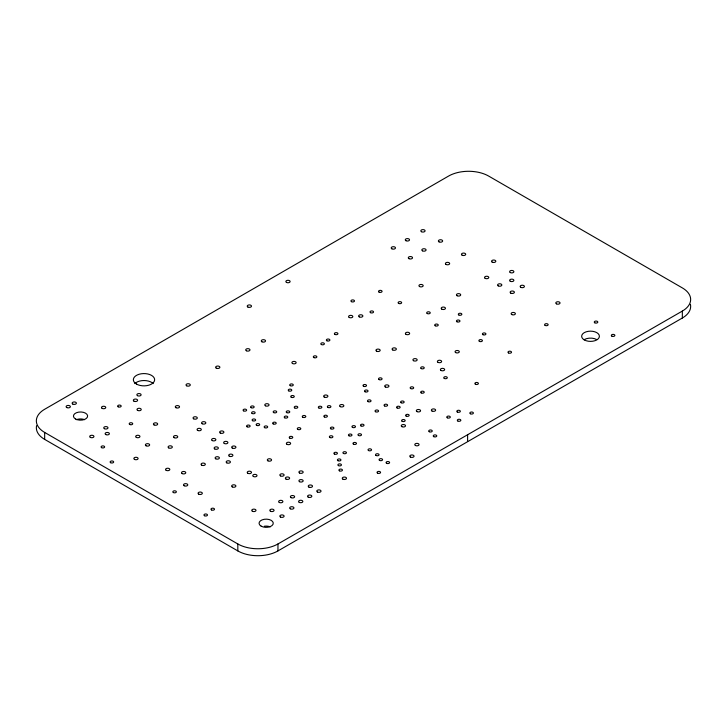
<?xml version="1.0" encoding="UTF-8"?>
<svg xmlns="http://www.w3.org/2000/svg" width="727" height="727" viewBox="0 0 727 727"><rect width="100%" height="100%" fill="white"/><g stroke="black" fill="none" stroke-linecap="round" stroke-linejoin="round"><path stroke-width="1.09" d="M44.665 432.438L237.82 543.96A28.38 16.385 0 0 0 277.959 543.96L682.335 311.074A28.38 16.385 0 0 0 682.335 287.901L488.68 176.088A28.38 16.385 0 0 0 448.541 176.088L44.665 409.265A28.38 16.385 0 0 0 44.665 432.438L44.665 439.39L237.82 550.912A28.38 16.385 0 0 0 277.959 550.912L682.335 318.026A28.38 16.385 0 0 0 690.405 304.295M682.335 311.074L682.335 318.026M467.606 434.464L467.606 441.416M277.959 543.96L277.959 550.912M237.82 543.96L237.82 550.912M44.665 439.39A28.38 16.385 0 0 1 36.595 425.668M134.786 383.602A10.641 6.143 0 0 1 153.215 383.602M76.453 419.67A7.097 4.098 0 0 1 84.614 419.67M264.328 526.239A7.097 4.098 0 0 1 270.244 526.848M584.254 339.6A8.869 5.116 0 0 1 596.794 339.6M375.541 411.727A1.772 1.027 0 0 0 378.513 411.273A1.772 1.027 0 0 0 376.341 410.019A1.772 1.027 0 0 0 375.541 411.727M273.697 412.6A1.772 1.027 0 0 0 276.66 412.136A1.772 1.027 0 0 0 274.488 410.882A1.772 1.027 0 0 0 273.697 412.6M175.907 407.683A2.126 1.227 0 0 0 179.469 407.138A2.126 1.227 0 0 0 176.861 405.63A2.126 1.227 0 0 0 175.907 407.683M545.123 325.405A1.772 1.027 0 0 0 548.085 324.951A1.772 1.027 0 0 0 545.913 323.697A1.772 1.027 0 0 0 545.123 325.405M330.885 428.821A1.772 1.027 0 0 0 333.857 428.357A1.772 1.027 0 0 0 331.685 427.103A1.772 1.027 0 0 0 330.885 428.821M279.277 502.43A2.126 1.227 0 0 0 282.83 501.875A2.126 1.227 0 0 0 280.231 500.367A2.126 1.227 0 0 0 279.277 502.43M299.215 502.348A2.126 1.227 0 0 0 302.768 501.803A2.126 1.227 0 0 0 300.169 500.294A2.126 1.227 0 0 0 299.215 502.348M458.828 314.982A1.772 1.027 0 0 0 461.79 314.518A1.772 1.027 0 0 0 459.618 313.264A1.772 1.027 0 0 0 458.828 314.982M286.738 412.6A1.772 1.027 0 0 0 289.709 412.136A1.772 1.027 0 0 0 287.538 410.882A1.772 1.027 0 0 0 286.738 412.6M280.468 475.885A2.126 1.227 0 0 0 284.03 475.34A2.126 1.227 0 0 0 281.422 473.831A2.126 1.227 0 0 0 280.468 475.885M224.279 443.443A2.126 1.227 0 0 0 227.833 442.897A2.126 1.227 0 0 0 225.234 441.389A2.126 1.227 0 0 0 224.279 443.443M136.476 384.065A10.641 6.143 0 0 0 154.278 381.312A10.641 6.143 0 0 0 141.247 373.787A10.641 6.143 0 0 0 136.476 384.065M66.739 407.529A2.126 1.227 0 0 0 70.301 406.975A2.126 1.227 0 0 0 67.693 405.475A2.126 1.227 0 0 0 66.739 407.529M348.951 435.773A1.772 1.027 0 0 0 351.923 435.309A1.772 1.027 0 0 0 349.742 434.055A1.772 1.027 0 0 0 348.951 435.773M358.484 435.482A1.772 1.027 0 0 0 361.446 435.019A1.772 1.027 0 0 0 359.274 433.765A1.772 1.027 0 0 0 358.484 435.482M168.709 447.896A2.126 1.227 0 0 0 172.263 447.341A2.126 1.227 0 0 0 169.664 445.842A2.126 1.227 0 0 0 168.709 447.896M329.885 437.509A1.772 1.027 0 0 0 332.857 437.045A1.772 1.027 0 0 0 330.685 435.791A1.772 1.027 0 0 0 329.885 437.509M290.309 508.8A2.126 1.227 0 0 0 293.872 508.246A2.126 1.227 0 0 0 291.263 506.746A2.126 1.227 0 0 0 290.309 508.8M229.296 456.192A2.126 1.227 0 0 0 232.849 455.638A2.126 1.227 0 0 0 230.25 454.139A2.126 1.227 0 0 0 229.296 456.192M292.508 363.5A2.126 1.227 0 0 0 296.071 362.946A2.126 1.227 0 0 0 293.463 361.446A2.126 1.227 0 0 0 292.508 363.5M214.747 448.95A2.126 1.227 0 0 0 218.3 448.395A2.126 1.227 0 0 0 215.701 446.896A2.126 1.227 0 0 0 214.747 448.95M401.877 426.649A2.126 1.227 0 0 0 405.439 426.095A2.126 1.227 0 0 0 402.831 424.586A2.126 1.227 0 0 0 401.877 426.649M294.762 407.965A1.772 1.027 0 0 0 297.734 407.502A1.772 1.027 0 0 0 295.562 406.248A1.772 1.027 0 0 0 294.762 407.965M137.476 395.652A2.126 1.227 0 0 0 141.038 395.097A2.126 1.227 0 0 0 138.43 393.598A2.126 1.227 0 0 0 137.476 395.652M154.033 424.904A2.126 1.227 0 0 0 157.595 424.359A2.126 1.227 0 0 0 154.987 422.85A2.126 1.227 0 0 0 154.033 424.904M197.68 430.411A2.126 1.227 0 0 0 201.243 429.857A2.126 1.227 0 0 0 198.635 428.357A2.126 1.227 0 0 0 197.68 430.411M102.125 408.365A2.126 1.227 0 0 0 105.688 407.811A2.126 1.227 0 0 0 103.08 406.302A2.126 1.227 0 0 0 102.125 408.365M421.197 368.571A1.772 1.027 0 0 0 424.168 368.107A1.772 1.027 0 0 0 421.996 366.853A1.772 1.027 0 0 0 421.197 368.571M419.552 286.547A2.126 1.227 0 0 0 423.114 285.993A2.126 1.227 0 0 0 420.506 284.493A2.126 1.227 0 0 0 419.552 286.547M438.008 362.337A2.126 1.227 0 0 0 441.562 361.792A2.126 1.227 0 0 0 438.963 360.283A2.126 1.227 0 0 0 438.008 362.337M273.188 423.896A1.772 1.027 0 0 0 276.16 423.432A1.772 1.027 0 0 0 273.988 422.178A1.772 1.027 0 0 0 273.188 423.896M401.131 402.749A1.772 1.027 0 0 0 404.094 402.285A1.772 1.027 0 0 0 401.922 401.031A1.772 1.027 0 0 0 401.131 402.749M351.459 301.66A1.772 1.027 0 0 0 354.431 301.196A1.772 1.027 0 0 0 352.25 299.942A1.772 1.027 0 0 0 351.459 301.66M291 497.613A2.126 1.227 0 0 0 294.562 497.059A2.126 1.227 0 0 0 291.954 495.56A2.126 1.227 0 0 0 291 497.613M359.238 316.863A2.126 1.227 0 0 0 362.8 316.318A2.126 1.227 0 0 0 360.192 314.809A2.126 1.227 0 0 0 359.238 316.863M363.5 386.237A1.772 1.027 0 0 0 366.472 385.783A1.772 1.027 0 0 0 364.3 384.528A1.772 1.027 0 0 0 363.5 386.237M134.468 459.373A2.126 1.227 0 0 0 138.03 458.828A2.126 1.227 0 0 0 135.422 457.319A2.126 1.227 0 0 0 134.468 459.373M457.819 420.997A1.772 1.027 0 0 0 460.791 420.542A1.772 1.027 0 0 0 458.619 419.288A1.772 1.027 0 0 0 457.819 420.997M313.828 357.566A1.772 1.027 0 0 0 316.799 357.102A1.772 1.027 0 0 0 314.627 355.848A1.772 1.027 0 0 0 313.828 357.566M379.558 460.391A1.772 1.027 0 0 0 382.52 459.937A1.772 1.027 0 0 0 380.348 458.682A1.772 1.027 0 0 0 379.558 460.391M441.825 309.157A2.126 1.227 0 0 0 445.387 308.611A2.126 1.227 0 0 0 442.779 307.103A2.126 1.227 0 0 0 441.825 309.157M136.312 437.372A2.126 1.227 0 0 0 139.875 436.818A2.126 1.227 0 0 0 137.267 435.309A2.126 1.227 0 0 0 136.312 437.372M252.369 511.226A2.126 1.227 0 0 0 255.931 510.672A2.126 1.227 0 0 0 253.323 509.173A2.126 1.227 0 0 0 252.369 511.226M352.459 427.367A1.772 1.027 0 0 0 355.43 426.913A1.772 1.027 0 0 0 353.258 425.658A1.772 1.027 0 0 0 352.459 427.367M379.049 379.576A1.772 1.027 0 0 0 382.02 379.121A1.772 1.027 0 0 0 379.848 377.858A1.772 1.027 0 0 0 379.049 379.576M321.352 344.525A1.772 1.027 0 0 0 324.324 344.071A1.772 1.027 0 0 0 322.152 342.817A1.772 1.027 0 0 0 321.352 344.525M427.222 313.537A1.772 1.027 0 0 0 430.184 313.073A1.772 1.027 0 0 0 428.012 311.819A1.772 1.027 0 0 0 427.222 313.537M247.107 426.794A1.772 1.027 0 0 0 250.07 426.331A1.772 1.027 0 0 0 247.898 425.077A1.772 1.027 0 0 0 247.107 426.794M508.491 352.931A1.772 1.027 0 0 0 511.463 352.468A1.772 1.027 0 0 0 509.291 351.214A1.772 1.027 0 0 0 508.491 352.931M384.574 405.939A1.772 1.027 0 0 0 387.536 405.475A1.772 1.027 0 0 0 385.365 404.221A1.772 1.027 0 0 0 384.574 405.939M475.385 384.21A1.772 1.027 0 0 0 478.348 383.756A1.772 1.027 0 0 0 476.176 382.493A1.772 1.027 0 0 0 475.385 384.21M611.843 336.128A1.772 1.027 0 0 0 614.815 335.665A1.772 1.027 0 0 0 612.643 334.411A1.772 1.027 0 0 0 611.843 336.128M326.877 340.763A1.772 1.027 0 0 0 329.84 340.3A1.772 1.027 0 0 0 327.668 339.046A1.772 1.027 0 0 0 326.877 340.763M429.221 431.711A1.772 1.027 0 0 0 432.192 431.256A1.772 1.027 0 0 0 430.02 430.002A1.772 1.027 0 0 0 429.221 431.711M457.319 412.018A1.772 1.027 0 0 0 460.291 411.555A1.772 1.027 0 0 0 458.119 410.301A1.772 1.027 0 0 0 457.319 412.018M447.287 417.807A1.772 1.027 0 0 0 450.249 417.353A1.772 1.027 0 0 0 448.077 416.098A1.772 1.027 0 0 0 447.287 417.807M379.049 292.1A1.772 1.027 0 0 0 382.02 291.636A1.772 1.027 0 0 0 379.848 290.382A1.772 1.027 0 0 0 379.049 292.1M398.623 303.395A1.772 1.027 0 0 0 401.586 302.941A1.772 1.027 0 0 0 399.414 301.678A1.772 1.027 0 0 0 398.623 303.395M410.664 388.554A1.772 1.027 0 0 0 413.627 388.1A1.772 1.027 0 0 0 411.455 386.846A1.772 1.027 0 0 0 410.664 388.554M433.737 436.636A1.772 1.027 0 0 0 436.709 436.182A1.772 1.027 0 0 0 434.537 434.928A1.772 1.027 0 0 0 433.737 436.636M470.36 413.754A1.772 1.027 0 0 0 473.332 413.299A1.772 1.027 0 0 0 471.16 412.045A1.772 1.027 0 0 0 470.36 413.754M370.525 312.665A1.772 1.027 0 0 0 373.487 312.201A1.772 1.027 0 0 0 371.315 310.947A1.772 1.027 0 0 0 370.525 312.665M334.902 334.393A1.772 1.027 0 0 0 337.873 333.929A1.772 1.027 0 0 0 335.701 332.675A1.772 1.027 0 0 0 334.902 334.393M421.197 392.898A1.772 1.027 0 0 0 424.168 392.444A1.772 1.027 0 0 0 421.996 391.19A1.772 1.027 0 0 0 421.197 392.898M360.992 425.922A1.772 1.027 0 0 0 363.963 425.459A1.772 1.027 0 0 0 361.782 424.204A1.772 1.027 0 0 0 360.992 425.922M290.246 385.655A1.772 1.027 0 0 0 293.217 385.201A1.772 1.027 0 0 0 291.045 383.947A1.772 1.027 0 0 0 290.246 385.655M386.582 463.29A1.772 1.027 0 0 0 389.545 462.826A1.772 1.027 0 0 0 387.373 461.572A1.772 1.027 0 0 0 386.582 463.29M264.664 427.658A1.772 1.027 0 0 0 267.627 427.203A1.772 1.027 0 0 0 265.455 425.949A1.772 1.027 0 0 0 264.664 427.658M327.877 407.384A1.772 1.027 0 0 0 330.849 406.92A1.772 1.027 0 0 0 328.677 405.666A1.772 1.027 0 0 0 327.877 407.384M456.938 321.752A1.772 1.027 0 0 0 459.909 321.298A1.772 1.027 0 0 0 457.737 320.044A1.772 1.027 0 0 0 456.938 321.752M435.219 325.778A1.772 1.027 0 0 0 438.181 325.323A1.772 1.027 0 0 0 436.009 324.069A1.772 1.027 0 0 0 435.219 325.778M288.746 390.872A1.772 1.027 0 0 0 291.709 390.417A1.772 1.027 0 0 0 289.537 389.163A1.772 1.027 0 0 0 288.746 390.872M318.844 407.965A1.772 1.027 0 0 0 321.816 407.502A1.772 1.027 0 0 0 319.644 406.248A1.772 1.027 0 0 0 318.844 407.965M291.254 397.242A1.772 1.027 0 0 0 294.217 396.788A1.772 1.027 0 0 0 292.045 395.533A1.772 1.027 0 0 0 291.254 397.242M482.91 334.674A1.772 1.027 0 0 0 485.872 334.22A1.772 1.027 0 0 0 483.7 332.966A1.772 1.027 0 0 0 482.91 334.674M368.516 450.54A1.772 1.027 0 0 0 371.488 450.086A1.772 1.027 0 0 0 369.316 448.832A1.772 1.027 0 0 0 368.516 450.54M297.779 429.393A1.772 1.027 0 0 0 300.742 428.939A1.772 1.027 0 0 0 298.57 427.685A1.772 1.027 0 0 0 297.779 429.393M324.369 416.944A1.772 1.027 0 0 0 327.332 416.48A1.772 1.027 0 0 0 325.16 415.226A1.772 1.027 0 0 0 324.369 416.944M510.754 293.108A2.126 1.227 0 0 0 514.316 292.563A2.126 1.227 0 0 0 511.708 291.054A2.126 1.227 0 0 0 510.754 293.108M511.753 314.546A2.126 1.227 0 0 0 515.316 314A2.126 1.227 0 0 0 512.708 312.492A2.126 1.227 0 0 0 511.753 314.546M405.893 240.682A2.126 1.227 0 0 0 409.455 240.137A2.126 1.227 0 0 0 406.847 238.629A2.126 1.227 0 0 0 405.893 240.682M421.451 231.704A2.126 1.227 0 0 0 425.013 231.15A2.126 1.227 0 0 0 422.405 229.65A2.126 1.227 0 0 0 421.451 231.704M376.541 351.177A2.126 1.227 0 0 0 380.103 350.623A2.126 1.227 0 0 0 377.495 349.124A2.126 1.227 0 0 0 376.541 351.177M391.844 248.798A2.126 1.227 0 0 0 395.406 248.243A2.126 1.227 0 0 0 392.798 246.735A2.126 1.227 0 0 0 391.844 248.798M261.902 341.772A2.126 1.227 0 0 0 265.464 341.227A2.126 1.227 0 0 0 262.856 339.718A2.126 1.227 0 0 0 261.902 341.772M186.648 385.801A2.126 1.227 0 0 0 190.21 385.255A2.126 1.227 0 0 0 187.602 383.747A2.126 1.227 0 0 0 186.648 385.801M431.983 411A2.126 1.227 0 0 0 435.546 410.455A2.126 1.227 0 0 0 432.938 408.947A2.126 1.227 0 0 0 431.983 411M457.065 295.716A2.126 1.227 0 0 0 460.627 295.171A2.126 1.227 0 0 0 458.019 293.663A2.126 1.227 0 0 0 457.065 295.716M286.992 444.315A2.126 1.227 0 0 0 290.555 443.761A2.126 1.227 0 0 0 287.947 442.261A2.126 1.227 0 0 0 286.992 444.315M439.008 241.846A2.126 1.227 0 0 0 442.57 241.291A2.126 1.227 0 0 0 439.962 239.783A2.126 1.227 0 0 0 439.008 241.846M520.786 287.319A2.126 1.227 0 0 0 524.349 286.765A2.126 1.227 0 0 0 521.741 285.266A2.126 1.227 0 0 0 520.786 287.319M492.188 262.12A2.126 1.227 0 0 0 495.75 261.566A2.126 1.227 0 0 0 493.142 260.066A2.126 1.227 0 0 0 492.188 262.12M462.09 255.168A2.126 1.227 0 0 0 465.643 254.614A2.126 1.227 0 0 0 463.044 253.114A2.126 1.227 0 0 0 462.09 255.168M422.451 250.824A2.126 1.227 0 0 0 426.013 250.27A2.126 1.227 0 0 0 423.405 248.77A2.126 1.227 0 0 0 422.451 250.824M446.033 264.437A2.126 1.227 0 0 0 449.595 263.883A2.126 1.227 0 0 0 446.987 262.383A2.126 1.227 0 0 0 446.033 264.437M408.901 258.639A2.126 1.227 0 0 0 412.463 258.094A2.126 1.227 0 0 0 409.855 256.586A2.126 1.227 0 0 0 408.901 258.639M556.409 303.831A2.126 1.227 0 0 0 559.972 303.277A2.126 1.227 0 0 0 557.364 301.778A2.126 1.227 0 0 0 556.409 303.831M392.725 349.951A2.126 1.227 0 0 0 396.288 349.396A2.126 1.227 0 0 0 393.68 347.888A2.126 1.227 0 0 0 392.725 349.951M90.321 437.363A2.126 1.227 0 0 0 93.883 436.809A2.126 1.227 0 0 0 91.275 435.309A2.126 1.227 0 0 0 90.321 437.363M184.14 485.736A2.126 1.227 0 0 0 187.702 485.182A2.126 1.227 0 0 0 185.094 483.682A2.126 1.227 0 0 0 184.14 485.736M198.689 494.133A2.126 1.227 0 0 0 202.251 493.588A2.126 1.227 0 0 0 199.643 492.079A2.126 1.227 0 0 0 198.689 494.133M299.533 472.995A2.126 1.227 0 0 0 303.095 472.441A2.126 1.227 0 0 0 300.487 470.932A2.126 1.227 0 0 0 299.533 472.995M285.984 479.075A2.126 1.227 0 0 0 289.546 478.52A2.126 1.227 0 0 0 286.938 477.021A2.126 1.227 0 0 0 285.984 479.075M308.203 497.114A2.126 1.227 0 0 0 311.765 496.559A2.126 1.227 0 0 0 309.157 495.06A2.126 1.227 0 0 0 308.203 497.114M215.746 458.801A2.126 1.227 0 0 0 219.309 458.246A2.126 1.227 0 0 0 216.701 456.738A2.126 1.227 0 0 0 215.746 458.801M247.852 473.277A2.126 1.227 0 0 0 251.415 472.732A2.126 1.227 0 0 0 248.807 471.223A2.126 1.227 0 0 0 247.852 473.277M253.378 476.467A2.126 1.227 0 0 0 256.94 475.912A2.126 1.227 0 0 0 254.332 474.413A2.126 1.227 0 0 0 253.378 476.467M137.603 410.373A2.126 1.227 0 0 0 141.165 409.828A2.126 1.227 0 0 0 138.557 408.32A2.126 1.227 0 0 0 137.603 410.373M246.353 350.759A2.126 1.227 0 0 0 249.915 350.205A2.126 1.227 0 0 0 247.307 348.696A2.126 1.227 0 0 0 246.353 350.759M193.673 418.825A2.126 1.227 0 0 0 197.235 418.27A2.126 1.227 0 0 0 194.627 416.771A2.126 1.227 0 0 0 193.673 418.825M216.246 368.135A2.126 1.227 0 0 0 219.808 367.58A2.126 1.227 0 0 0 217.2 366.081A2.126 1.227 0 0 0 216.246 368.135M146.009 445.76A2.126 1.227 0 0 0 149.571 445.215A2.126 1.227 0 0 0 146.963 443.706A2.126 1.227 0 0 0 146.009 445.76M72.755 404.048A2.126 1.227 0 0 0 76.317 403.503A2.126 1.227 0 0 0 73.709 401.995A2.126 1.227 0 0 0 72.755 404.048M324.269 397.078A2.126 1.227 0 0 0 327.832 396.533A2.126 1.227 0 0 0 325.223 395.025A2.126 1.227 0 0 0 324.269 397.078M340.218 406.62A2.126 1.227 0 0 0 343.78 406.075A2.126 1.227 0 0 0 341.172 404.566A2.126 1.227 0 0 0 340.218 406.62M342.88 479.148A2.126 1.227 0 0 0 346.443 478.593A2.126 1.227 0 0 0 343.835 477.094A2.126 1.227 0 0 0 342.88 479.148M270.435 511.226A2.126 1.227 0 0 0 273.997 510.672A2.126 1.227 0 0 0 271.389 509.173A2.126 1.227 0 0 0 270.435 511.226M280.468 517.024A2.126 1.227 0 0 0 284.03 516.47A2.126 1.227 0 0 0 281.422 514.961A2.126 1.227 0 0 0 280.468 517.024M286.483 282.394A2.126 1.227 0 0 0 290.046 281.84A2.126 1.227 0 0 0 287.438 280.34A2.126 1.227 0 0 0 286.483 282.394M247.852 307.012A2.126 1.227 0 0 0 251.415 306.467A2.126 1.227 0 0 0 248.807 304.958A2.126 1.227 0 0 0 247.852 307.012M174.107 437.654A2.126 1.227 0 0 0 177.67 437.1A2.126 1.227 0 0 0 175.062 435.6A2.126 1.227 0 0 0 174.107 437.654M410.41 457.056A2.126 1.227 0 0 0 413.972 456.511A2.126 1.227 0 0 0 411.364 455.002A2.126 1.227 0 0 0 410.41 457.056M415.426 445.478A2.126 1.227 0 0 0 418.988 444.924A2.126 1.227 0 0 0 416.38 443.415A2.126 1.227 0 0 0 415.426 445.478M368.016 401.595A1.772 1.027 0 0 0 370.979 401.131A1.772 1.027 0 0 0 368.807 399.877A1.772 1.027 0 0 0 368.016 401.595M385.328 386.964A2.126 1.227 0 0 0 388.881 386.41A2.126 1.227 0 0 0 386.282 384.91A2.126 1.227 0 0 0 385.328 386.964M416.935 411.582A2.126 1.227 0 0 0 420.497 411.037A2.126 1.227 0 0 0 417.889 409.528A2.126 1.227 0 0 0 416.935 411.582M455.684 352.586A2.126 1.227 0 0 0 459.237 352.041A2.126 1.227 0 0 0 456.638 350.532A2.126 1.227 0 0 0 455.684 352.586M413.536 360.701A2.126 1.227 0 0 0 417.098 360.147A2.126 1.227 0 0 0 414.49 358.647A2.126 1.227 0 0 0 413.536 360.701M406.011 334.338A2.126 1.227 0 0 0 409.574 333.793A2.126 1.227 0 0 0 406.966 332.284A2.126 1.227 0 0 0 406.011 334.338M202.197 423.75A2.126 1.227 0 0 0 205.759 423.196A2.126 1.227 0 0 0 203.151 421.696A2.126 1.227 0 0 0 202.197 423.75M510.254 281.24A2.126 1.227 0 0 0 513.807 280.686A2.126 1.227 0 0 0 511.208 279.177A2.126 1.227 0 0 0 510.254 281.24M510.254 272.543A2.126 1.227 0 0 0 513.807 271.998A2.126 1.227 0 0 0 511.208 270.489A2.126 1.227 0 0 0 510.254 272.543M498.213 285.875A2.126 1.227 0 0 0 501.766 285.32A2.126 1.227 0 0 0 499.167 283.812A2.126 1.227 0 0 0 498.213 285.875M485.163 278.341A2.126 1.227 0 0 0 488.726 277.787A2.126 1.227 0 0 0 486.118 276.287A2.126 1.227 0 0 0 485.163 278.341M265.419 405.793A2.126 1.227 0 0 0 268.981 405.239A2.126 1.227 0 0 0 266.373 403.73A2.126 1.227 0 0 0 265.419 405.793M256.64 425.34A1.772 1.027 0 0 0 259.603 424.886A1.772 1.027 0 0 0 257.431 423.632A1.772 1.027 0 0 0 256.64 425.34M444.279 378.422A1.772 1.027 0 0 0 447.241 377.958A1.772 1.027 0 0 0 445.069 376.704A1.772 1.027 0 0 0 444.279 378.422M173.353 492.542A1.772 1.027 0 0 0 176.316 492.088A1.772 1.027 0 0 0 174.144 490.834A1.772 1.027 0 0 0 173.353 492.542M75.517 418.97A7.097 4.098 0 0 0 87.385 417.134A7.097 4.098 0 0 0 78.698 412.118A7.097 4.098 0 0 0 75.517 418.97M261.147 526.148A7.097 4.098 0 0 0 273.025 524.303A7.097 4.098 0 0 0 264.328 519.287A7.097 4.098 0 0 0 261.147 526.148M594.786 322.806A1.772 1.027 0 0 0 597.758 322.343A1.772 1.027 0 0 0 595.586 321.089A1.772 1.027 0 0 0 594.786 322.806M166.183 470.324A2.126 1.227 0 0 0 169.745 469.778A2.126 1.227 0 0 0 167.137 468.27A2.126 1.227 0 0 0 166.183 470.324M105.751 434.546A2.126 1.227 0 0 0 109.314 434.001A2.126 1.227 0 0 0 106.705 432.492A2.126 1.227 0 0 0 105.751 434.546M211.484 509.927A1.772 1.027 0 0 0 214.447 509.463A1.772 1.027 0 0 0 212.275 508.209A1.772 1.027 0 0 0 211.484 509.927M584.254 339.891A8.869 5.116 0 0 0 599.093 337.601A8.869 5.116 0 0 0 588.225 331.33A8.869 5.116 0 0 0 584.254 339.891M182.132 473.568A2.126 1.227 0 0 0 185.694 473.023A2.126 1.227 0 0 0 183.086 471.514A2.126 1.227 0 0 0 182.132 473.568M104.37 428.676A2.126 1.227 0 0 0 107.923 428.121A2.126 1.227 0 0 0 105.324 426.622A2.126 1.227 0 0 0 104.37 428.676M232.304 448.077A2.126 1.227 0 0 0 235.866 447.532A2.126 1.227 0 0 0 233.258 446.024A2.126 1.227 0 0 0 232.304 448.077M299.533 481.683A2.126 1.227 0 0 0 303.095 481.129A2.126 1.227 0 0 0 300.487 479.629A2.126 1.227 0 0 0 299.533 481.683M317.39 491.997A2.126 1.227 0 0 0 320.952 491.443A2.126 1.227 0 0 0 318.344 489.934A2.126 1.227 0 0 0 317.39 491.997M226.788 462.854A2.126 1.227 0 0 0 230.341 462.299A2.126 1.227 0 0 0 227.742 460.8A2.126 1.227 0 0 0 226.788 462.854M308.866 487.072A2.126 1.227 0 0 0 312.428 486.517A2.126 1.227 0 0 0 309.82 485.009A2.126 1.227 0 0 0 308.866 487.072M204.46 515.716A1.772 1.027 0 0 0 207.422 515.261A1.772 1.027 0 0 0 205.25 514.007A1.772 1.027 0 0 0 204.46 515.716M110.64 462.708A1.772 1.027 0 0 0 113.603 462.254A1.772 1.027 0 0 0 111.431 460.991A1.772 1.027 0 0 0 110.64 462.708M101.607 447.65A1.772 1.027 0 0 0 104.579 447.187A1.772 1.027 0 0 0 102.398 445.933A1.772 1.027 0 0 0 101.607 447.65M201.697 465.171A2.126 1.227 0 0 0 205.259 464.617A2.126 1.227 0 0 0 202.651 463.117A2.126 1.227 0 0 0 201.697 465.171M232.258 486.899A2.126 1.227 0 0 0 235.821 486.354A2.126 1.227 0 0 0 233.213 484.845A2.126 1.227 0 0 0 232.258 486.899M479.393 341.345A1.772 1.027 0 0 0 482.364 340.881A1.772 1.027 0 0 0 480.193 339.627A1.772 1.027 0 0 0 479.393 341.345M302.795 417.234A1.772 1.027 0 0 0 305.758 416.771A1.772 1.027 0 0 0 303.586 415.517A1.772 1.027 0 0 0 302.795 417.234M252.623 420.706A1.772 1.027 0 0 0 255.586 420.251A1.772 1.027 0 0 0 253.414 418.997A1.772 1.027 0 0 0 252.623 420.706M252.124 413.463A1.772 1.027 0 0 0 255.086 413.009A1.772 1.027 0 0 0 252.914 411.755A1.772 1.027 0 0 0 252.124 413.463M243.59 410.855A1.772 1.027 0 0 0 246.562 410.401A1.772 1.027 0 0 0 244.39 409.147A1.772 1.027 0 0 0 243.59 410.855M251.115 407.674A1.772 1.027 0 0 0 254.087 407.211A1.772 1.027 0 0 0 251.915 405.957A1.772 1.027 0 0 0 251.115 407.674M289.746 438.09A1.772 1.027 0 0 0 292.717 437.627A1.772 1.027 0 0 0 290.546 436.373A1.772 1.027 0 0 0 289.746 438.09M284.73 417.807A1.772 1.027 0 0 0 287.701 417.353A1.772 1.027 0 0 0 285.529 416.098A1.772 1.027 0 0 0 284.73 417.807M397.115 407.965A1.772 1.027 0 0 0 400.086 407.502A1.772 1.027 0 0 0 397.914 406.248A1.772 1.027 0 0 0 397.115 407.965M406.148 416.071A1.772 1.027 0 0 0 409.11 415.617A1.772 1.027 0 0 0 406.938 414.363A1.772 1.027 0 0 0 406.148 416.071M353.467 444.17A1.772 1.027 0 0 0 356.43 443.715A1.772 1.027 0 0 0 354.258 442.461A1.772 1.027 0 0 0 353.467 444.17M376.041 455.465A1.772 1.027 0 0 0 379.012 455.011A1.772 1.027 0 0 0 376.84 453.757A1.772 1.027 0 0 0 376.041 455.465M365.009 391.744A1.772 1.027 0 0 0 367.971 391.28A1.772 1.027 0 0 0 365.799 390.026A1.772 1.027 0 0 0 365.009 391.744M402.131 421.287A1.772 1.027 0 0 0 405.103 420.824A1.772 1.027 0 0 0 402.931 419.57A1.772 1.027 0 0 0 402.131 421.287M343.435 453.439A1.772 1.027 0 0 0 346.397 452.985A1.772 1.027 0 0 0 344.225 451.731A1.772 1.027 0 0 0 343.435 453.439M377.549 473.141A1.772 1.027 0 0 0 380.512 472.677A1.772 1.027 0 0 0 378.34 471.423A1.772 1.027 0 0 0 377.549 473.141M334.402 454.021A1.772 1.027 0 0 0 337.364 453.557A1.772 1.027 0 0 0 335.192 452.303A1.772 1.027 0 0 0 334.402 454.021M338.418 465.607A1.772 1.027 0 0 0 341.381 465.144A1.772 1.027 0 0 0 339.209 463.89A1.772 1.027 0 0 0 338.418 465.607M339.418 470.823A1.772 1.027 0 0 0 342.39 470.36A1.772 1.027 0 0 0 340.209 469.106A1.772 1.027 0 0 0 339.418 470.823M337.91 460.682A1.772 1.027 0 0 0 340.881 460.218A1.772 1.027 0 0 0 338.709 458.964A1.772 1.027 0 0 0 337.91 460.682M441.016 370.452A2.126 1.227 0 0 0 444.579 369.898A2.126 1.227 0 0 0 441.971 368.398A2.126 1.227 0 0 0 441.016 370.452M349.205 317.445A2.126 1.227 0 0 0 352.759 316.89A2.126 1.227 0 0 0 350.16 315.391A2.126 1.227 0 0 0 349.205 317.445M220.263 433.019A2.126 1.227 0 0 0 223.825 432.465A2.126 1.227 0 0 0 221.217 430.966A2.126 1.227 0 0 0 220.263 433.019M267.927 460.827A2.126 1.227 0 0 0 271.489 460.273A2.126 1.227 0 0 0 268.881 458.773A2.126 1.227 0 0 0 267.927 460.827M133.968 401.159A2.126 1.227 0 0 0 137.53 400.604A2.126 1.227 0 0 0 134.922 399.096A2.126 1.227 0 0 0 133.968 401.159M212.239 440.553A2.126 1.227 0 0 0 215.792 439.999A2.126 1.227 0 0 0 213.193 438.49A2.126 1.227 0 0 0 212.239 440.553M129.706 424.477A1.772 1.027 0 0 0 132.668 424.014A1.772 1.027 0 0 0 130.496 422.76A1.772 1.027 0 0 0 129.706 424.477M118.165 406.802A1.772 1.027 0 0 0 121.127 406.348A1.772 1.027 0 0 0 118.955 405.093A1.772 1.027 0 0 0 118.165 406.802"/></g></svg>
